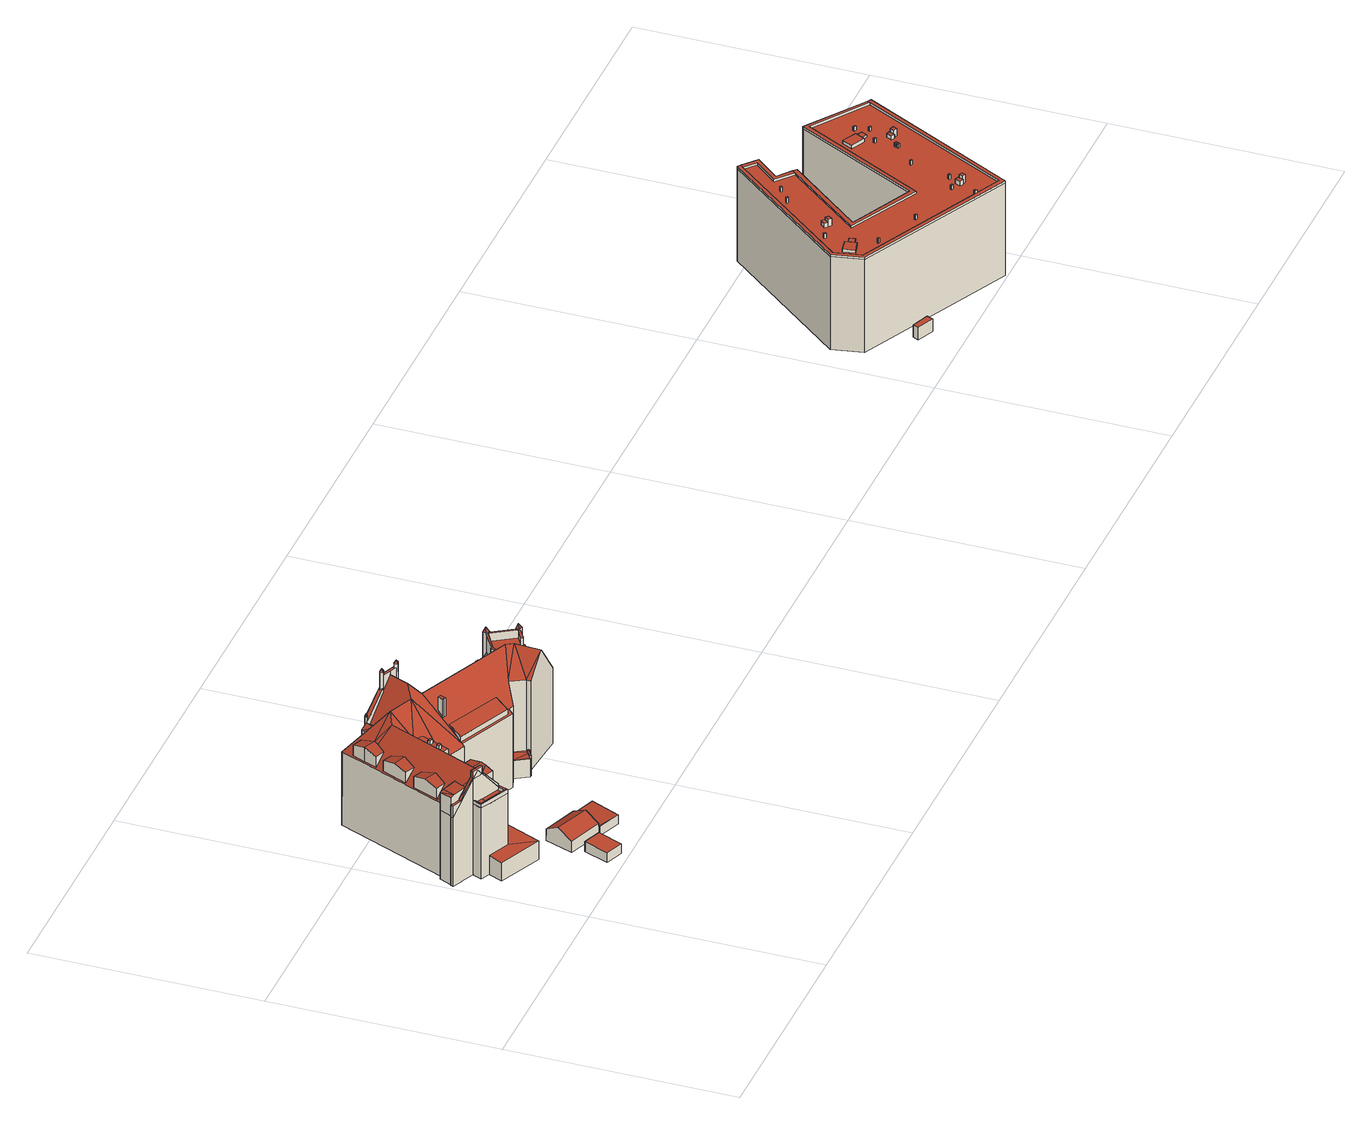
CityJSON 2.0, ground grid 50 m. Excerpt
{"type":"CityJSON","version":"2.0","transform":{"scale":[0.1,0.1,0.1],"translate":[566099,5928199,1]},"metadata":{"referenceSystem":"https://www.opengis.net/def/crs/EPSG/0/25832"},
"CityObjects":{
"building1":{"type":"Building","attributes":{"Grundfläche 2D":"25.325614","Grundhöhe NN":"1.459"},"geometry":[{"type":"Solid","lod":"3","boundaries":[[[[0,1,2,3]],[[4,5,3,2]],[[5,6,0,3]],[[6,7,1,0]],[[7,4,2,1]],[[7,6,5,4]]]],"semantics":{"surfaces":[{"type":"RoofSurface"},{"type":"WallSurface"},{"type":"GroundSurface"}],"values":[[0,1,1,1,1,2]]}}]},
"building2":{"type":"Building","attributes":{"Grundfläche 2D":"91.919680","Grundhöhe NN":"1.664"},"geometry":[{"type":"Solid","lod":"3","boundaries":[[[[8,9,10,11,12]],[[8,12,13]],[[14,15,16,17,18]],[[19,14,18,20]],[[12,21,22,13]],[[8,13,22,23]],[[9,8,23,24]],[[10,9,24,25]],[[20,18,17,26,27]],[[20,27,21,12,19]],[[25,28,16,15,14,19,12,11,10]],[[17,16,28,26]],[[24,23,22,21,27,26,28,25]]]],"semantics":{"surfaces":[{"type":"RoofSurface"},{"type":"WallSurface"},{"type":"GroundSurface"}],"values":[[0,0,0,0,1,1,1,1,1,1,1,1,2]]}}]},
"building3":{"type":"Building","attributes":{"Grundfläche 2D":"1034.009822","Grundhöhe NN":"1.839"},"children":["building3-1","building3-2","building3-3","building3-4","building3-5","building3-6","building3-7","building3-8","building3-9","building3-10","building3-11","building3-12","building3-13","building3-14","building3-15","building3-16","building3-17","building3-18","building3-19","building3-20","building3-21"],"geometry":[{"type":"MultiSurface","lod":"3","boundaries":[[[29,30,31,32,33,34,35,36,37,38,39,40,41,42]],[[43,44,45,46]],[[47,48,45,44,49,50]],[[51,45,52]],[[45,48,52]],[[53,54,55,56,57,52,48,47,58,59,60,61,62,63,64],[65,66,67,68,69],[70,71,72,73,74,75,76,77]],[[78,79,80,81],[82,83,84,85],[86,87,88,89]],[[90,91,92,93,94,95,96]],[[97,98,99,100]],[[101,97,100,102,80,79]],[[103,104,105,100,99,106,107]],[[108,109,104,103,94,93,92,110,106,99,111,112,113]],[[114,115,108]],[[115,109,108]],[[116,117,118,119,114]],[[119,115,114]],[[102,51,52]],[[100,51,102]],[[54,53,55]],[[120,121,122,123,124,125,126,55,53,127,128,129,130,131]],[[132,81,80,102,52,57,56,133,134,135,136,137,138,139,140,141,142,143,144,145,146,147,148,149,150,151]],[[137,149,148,138]],[[152,141,140,139,153]],[[143,142,141,152,154]],[[145,144,143,154,155]],[[156,105,157,158,159]],[[156,159,160,105]],[[161,105,160,159,162,163]],[[164,165,166,167,100,105,161,163,168,169]],[[170,165,164]],[[77,76,75,74,171,172]],[[71,70,77,172,173]],[[67,174,175,68]],[[175,176,69,68]],[[177,178,179]],[[178,180,179]],[[178,181,182,128,127,53,64,183,180]],[[184,185,30,29,115,119,186,187]],[[188,189,187,190,191]],[[29,42,115]],[[192,184,187,189,188,193,194]],[[187,195,196,197,198,191,190]],[[199,200,201]],[[199,202,203,204,205,206,207,200]],[[204,206,205]],[[206,205,204,208,209,210,211,212]],[[213,211,210]],[[214,215,216,217,218]],[[219,220,214]],[[216,215,214,220,221]],[[222,218,217,216,223,224,225]],[[105,226,227,228,157]],[[226,105,104]],[[229,230,227]],[[230,228,227]],[[231,51,167]],[[167,51,100]],[[232,46,45,51,231,61,60]],[[233,63,62]],[[101,234,97]],[[109,115,42,41]],[[104,109,41,40,235,236,237,238,239,240,241,242,243,244,245,226]],[[246,247,248,249,250,251]],[[252,253,254,255,256,257]],[[258,259,260,261,262]],[[259,263,264,260]],[[31,30,185]],[[192,33,32,31,185,184]],[[192,194,34,33]],[[43,232,60,44]],[[60,59,58,50,49,44]],[[47,50,58]],[[43,46,232]],[[132,151,234,101,79,78]],[[132,78,81]],[[138,148,152,153]],[[148,147,154,152]],[[155,154,147,146]],[[146,145,155]],[[138,153,139]],[[107,106,110,91,90,96]],[[110,92,91]],[[96,95,94,103,107]],[[72,173,172,171,73]],[[72,71,173]],[[171,74,73]],[[176,175,174,66,65]],[[65,69,176]],[[174,67,66]],[[120,265,177,179,266]],[[265,267,131,130,129,128,182,181,178,177]],[[63,183,64]],[[266,179,180,183,63,233]],[[229,227,226,268,269]],[[270,271,272,159,158,157,228,230,229,269,273]],[[274,275,276,170,164,169,168,163,162,159,272,277]],[[278,167,166,165,170,276,279]],[[231,167,278,280]],[[233,62,61,231,280,281]],[[266,233,281,282]],[[120,266,282,283]],[[121,120,283,284]],[[122,121,284,285]],[[286,287,125,124,123,122,285,288]],[[209,208,203,202,199,137,136,135,134,55,126,125,287,289,213,210]],[[56,55,133]],[[55,134,133]],[[208,204,203]],[[137,199,201,149]],[[290,150,149,201,258,262,291]],[[151,150,290,292]],[[234,151,292,293]],[[98,97,234,293,294]],[[99,98,294,295]],[[111,99,295,296]],[[112,111,296,297]],[[113,112,297,298]],[[218,108,113,298,299,214]],[[108,218,222,114]],[[223,300,301,118,117,116,114,222,225,224]],[[302,186,119,118,301,303]],[[187,186,302,304]],[[195,187,304,305]],[[196,195,305,306]],[[247,188,307,308]],[[309,198,197,196,306,310]],[[254,251,311,312]],[[191,198,309,313]],[[188,191,313,307]],[[314,249,248,247,308,315]],[[250,249,314,316]],[[251,250,316,311]],[[255,254,312,317]],[[318,243,242,241,319,320]],[[321,257,256,255,317,322]],[[252,257,321,323]],[[245,244,324,325]],[[240,252,323,326]],[[241,240,326,319]],[[244,243,318,324]],[[226,245,325,268]],[[212,211,213,289,327]],[[259,207,206,212,327,328,263]],[[200,207,259,258,201]],[[219,214,299,329]],[[221,220,330,331]],[[220,219,329,330]],[[216,221,331,332]],[[223,216,332,300]],[[264,263,328,333]],[[260,264,333,334]],[[261,260,334,335]],[[335,291,262,261]],[[322,317,312,311,316,314,315,308,307,313,309,310,306,305,304,302,303,301,300,332,331,330,329,299,298,297,296,295,294,293,292,290,291,335,334,333,328,327,289,287,286,288,285,284,283,282,281,280,278,279,276,275,274,277,272,271,270,273,269,268,325,324,318,320,319,326,323,321]]],"semantics":{"surfaces":[{"type":"RoofSurface"},{"type":"WallSurface"},{"type":"GroundSurface"}],"values":[0,0,0,0,0,0,0,0,0,0,0,0,0,0,0,0,0,0,0,0,0,0,0,0,0,0,0,0,0,0,0,0,0,0,0,0,0,0,0,0,0,0,0,0,0,0,0,0,0,0,0,0,0,0,0,0,0,0,0,0,0,0,0,0,0,0,1,1,1,1,1,1,1,1,1,1,1,1,1,1,1,1,1,1,1,1,1,1,1,1,1,1,1,1,1,1,1,1,1,1,1,1,1,1,1,1,1,1,1,1,1,1,1,1,1,1,1,1,1,1,1,1,1,1,1,1,1,1,1,1,1,1,1,1,1,1,1,1,1,1,1,1,1,1,1,1,1,1,1,1,1,1,1,2]}}]},
"building3-1":{"type":"BuildingInstallation","parents":["building3"],"geometry":[{"type":"MultiSurface","lod":"3","boundaries":[[[336,337,338,339,340]],[[341,339,338,337,342,343]],[[344,337,336,340,345,346]],[[337,344,346,347,342]],[[340,339,187,195]],[[340,195,196,346,345]],[[196,197,198,342,347,346]],[[191,348,349,190,187,339,341,343,342,198]]],"semantics":{"surfaces":[{"type":"RoofSurface"},{"type":"WallSurface"}],"values":[0,0,0,0,1,1,1,1]}}]},
"building3-2":{"type":"BuildingInstallation","parents":["building3"],"geometry":[{"type":"MultiSurface","lod":"3","boundaries":[[[350,351,352,353,354,355,356,357,358,359,360,361]],[[159,162,163,168,357,356,355]],[[161,361,360,362]],[[363,351,350,361,161,160,156]]],"semantics":{"surfaces":[{"type":"RoofSurface"},{"type":"WallSurface"}],"values":[0,1,1,1]}}]},
"building3-3":{"type":"BuildingInstallation","parents":["building3"],"geometry":[{"type":"MultiSurface","lod":"3","boundaries":[[[364,365,366,367]],[[364,367,84,83]],[[367,366,85,84]],[[365,364,83,82]],[[366,365,82,85]]],"semantics":{"surfaces":[{"type":"RoofSurface"},{"type":"WallSurface"}],"values":[0,1,1,1,1]}}]},
"building3-4":{"type":"BuildingInstallation","parents":["building3"],"geometry":[{"type":"MultiSurface","lod":"3","boundaries":[[[368,369,370,371,372,373,374,375,376]],[[376,166,377,378,379,369,368]],[[169,164,373,372]]],"semantics":{"surfaces":[{"type":"RoofSurface"},{"type":"WallSurface"}],"values":[0,1,1]}}]},
"building3-5":{"type":"BuildingInstallation","parents":["building3"],"geometry":[{"type":"MultiSurface","lod":"3","boundaries":[[[380,381,382,383,384,385]],[[386,387,383,382,381]],[[388,389,383,387]],[[389,385,384,383]],[[385,244,245,390,381,380]],[[386,381,390,391,392,393,387]],[[242,243,389,388,387,393,241]],[[243,244,385,389]]],"semantics":{"surfaces":[{"type":"RoofSurface"},{"type":"WallSurface"}],"values":[0,0,0,0,1,1,1,1]}}]},
"building3-6":{"type":"BuildingInstallation","parents":["building3"],"geometry":[{"type":"MultiSurface","lod":"3","boundaries":[[[394,395,396,397,398]],[[395,394,399,400]],[[396,395,400,401]],[[397,396,401,402]],[[398,397,402,403]],[[394,398,403,399]]],"semantics":{"surfaces":[{"type":"RoofSurface"},{"type":"WallSurface"}],"values":[0,1,1,1,1,1]}}]},
"building3-7":{"type":"BuildingInstallation","parents":["building3"],"geometry":[{"type":"MultiSurface","lod":"3","boundaries":[[[404,393,392]],[[405,393,404]],[[404,392,391,239]],[[240,241,393,405]]],"semantics":{"surfaces":[{"type":"RoofSurface"},{"type":"WallSurface"}],"values":[0,0,1,1]}}]},
"building3-8":{"type":"BuildingInstallation","parents":["building3"],"geometry":[{"type":"MultiSurface","lod":"3","boundaries":[[[406,407,408]],[[408,407,409]],[[410,411,407,406]],[[409,407,411]],[[254,255,406,408,412]],[[255,256,257,411,410,406]],[[252,413,409,411,257]],[[408,409,413,412]]],"semantics":{"surfaces":[{"type":"RoofSurface"},{"type":"WallSurface"}],"values":[0,0,0,0,1,1,1,1]}}]},
"building3-9":{"type":"BuildingInstallation","parents":["building3"],"geometry":[{"type":"MultiSurface","lod":"3","boundaries":[[[414,415,416,417,418,419,420]],[[421,422,423,416,415,424,425,426]],[[427,414,420,428]],[[429,430,431,432,433]],[[434,435,433,432]],[[436,433,435,437]],[[420,438,439,267,265,440,441,442,428]],[[421,426,443,444,436,445]],[[444,433,436]],[[121,122,441,440]],[[137,446,431,430,447]],[[441,122,123,124,125,415,414,427,428,442]],[[425,424,415,125,126,55,56,133,443,426]],[[133,134,444,443]],[[136,447,430,429,433,444,134,135]],[[432,431,446,448,449,57,450,451,452,423,422,421,445,436,437,435,434]],[[452,416,423]],[[129,453,130,131,267,439,438,420,419,418,417,416,452,54,454]],[[120,121,440,265]]],"semantics":{"surfaces":[{"type":"RoofSurface"},{"type":"WallSurface"}],"values":[0,0,0,0,0,0,0,0,0,1,1,1,1,1,1,1,1,1,1]}}]},
"building3-10":{"type":"BuildingInstallation","parents":["building3"],"geometry":[{"type":"MultiSurface","lod":"3","boundaries":[[[455,456,457,458]],[[455,458,86,89]],[[456,455,89,88]],[[457,456,88,87]],[[458,457,87,86]]],"semantics":{"surfaces":[{"type":"RoofSurface"},{"type":"WallSurface"}],"values":[0,1,1,1,1]}}]},
"building3-11":{"type":"BuildingInstallation","parents":["building3"],"geometry":[{"type":"MultiSurface","lod":"3","boundaries":[[[459,460,461,462,463,464,465,466,467,468,469,470,471,472,473]],[[471,228,157,158,473,472]],[[474,467,466,465,464,463,475,476]],[[474,477,468,467]]],"semantics":{"surfaces":[{"type":"RoofSurface"},{"type":"WallSurface"}],"values":[0,1,1,1]}}]},
"building3-12":{"type":"BuildingInstallation","parents":["building3"],"geometry":[{"type":"MultiSurface","lod":"3","boundaries":[[[478,479,480,481,482]],[[483,478,482,484]],[[485,483,484]],[[481,480,486]],[[481,486,487,484,482]],[[485,484,487]]],"semantics":{"surfaces":[{"type":"RoofSurface"},{"type":"WallSurface"}],"values":[0,0,0,1,1,1]}}]},
"building3-13":{"type":"BuildingInstallation","parents":["building3"],"geometry":[{"type":"MultiSurface","lod":"3","boundaries":[[[488,489,490,491,492]],[[493,494,495,492,491,496]],[[497,498,499,491,490]],[[500,501,491,499,498]],[[502,496,491,501,500]],[[492,503,475,463,462,461,460,490,489,488]],[[460,459,473,498,497,490]],[[158,159,355,500,498,473]],[[355,354,353,496,502,500]],[[353,352,351,363,504,503,492,495,494,493,496]]],"semantics":{"surfaces":[{"type":"RoofSurface"},{"type":"WallSurface"}],"values":[0,0,0,0,0,1,1,1,1,1]}}]},
"building3-14":{"type":"BuildingInstallation","parents":["building3"],"geometry":[{"type":"MultiSurface","lod":"3","boundaries":[[[505,506,507,508]],[[509,507,510]],[[511,507,509]],[[512,510,507,513]],[[508,507,511]],[[513,507,506]],[[372,371,370,506,505,508]],[[359,358,509,510]],[[358,357,511,509]],[[168,169,372,508,511,357]],[[370,369,513,506]],[[379,362,360,359,510,512,513,369]]],"semantics":{"surfaces":[{"type":"RoofSurface"},{"type":"WallSurface"}],"values":[0,0,0,0,0,0,1,1,1,1,1,1]}}]},
"building3-15":{"type":"BuildingInstallation","parents":["building3"],"geometry":[{"type":"MultiSurface","lod":"3","boundaries":[[[514,515,516,517,518,519,520]],[[521,520,519,518,522,523]],[[517,516,524,525,526,518]],[[526,525,523,522,518]],[[247,248,249,516,515,514,520,527,528]],[[516,249,250,525,524]],[[251,529,523,525,250]],[[527,520,521,523,529,530]]],"semantics":{"surfaces":[{"type":"RoofSurface"},{"type":"WallSurface"}],"values":[0,0,0,0,1,1,1,1]}}]},
"building3-16":{"type":"BuildingInstallation","parents":["building3"],"geometry":[{"type":"MultiSurface","lod":"3","boundaries":[[[374,531,532]],[[533,532,531,534]],[[535,531,374]],[[534,531,535]],[[170,165,166,376,532,533,534]],[[373,535,374]],[[376,375,374,532]],[[170,534,535,373,164]]],"semantics":{"surfaces":[{"type":"RoofSurface"},{"type":"WallSurface"}],"values":[0,0,0,0,1,1,1,1]}}]},
"building3-17":{"type":"BuildingInstallation","parents":["building3"],"geometry":[{"type":"MultiSurface","lod":"3","boundaries":[[[536,537,538,539]],[[537,540,541,542,538]],[[537,536,539,543,544]],[[469,545,537,544,546]],[[541,540,537,545,469,547]],[[227,229,539,538]],[[229,230,228,471,544,543,539]],[[471,470,469,546,544]],[[468,477,548,541,547,469]],[[548,549,227,538,542,541]]],"semantics":{"surfaces":[{"type":"RoofSurface"},{"type":"WallSurface"}],"values":[0,0,0,0,0,1,1,1,1,1]}}]},
"building3-18":{"type":"BuildingInstallation","parents":["building3"],"geometry":[{"type":"MultiSurface","lod":"3","boundaries":[[[550,551,349,348,552]],[[552,348,191,188]],[[193,189,190,349,551,550]]],"semantics":{"surfaces":[{"type":"RoofSurface"},{"type":"WallSurface"}],"values":[0,1,1]}}]},
"building3-19":{"type":"BuildingInstallation","parents":["building3"],"geometry":[{"type":"MultiSurface","lod":"3","boundaries":[[[553,554,555]],[[554,553,556,557,558]],[[559,557,556]],[[560,561,559]],[[561,557,559]],[[562,563,560]],[[560,563,561]],[[564,565,562]],[[565,563,562]],[[565,564,566,447,136]],[[213,211,212,556,553,555]],[[560,559,556,212,206,207,564,562]],[[200,201,566,564,207]],[[149,566,201]],[[447,566,149,201,199,137]],[[447,137,199,137]],[[202,567,565,136]],[[565,567,205,563]],[[205,568,569,557,561,563]],[[558,557,569,209]]],"semantics":{"surfaces":[{"type":"RoofSurface"},{"type":"WallSurface"}],"values":[0,0,0,0,0,0,0,0,0,0,1,1,1,1,1,1,1,1,1,1]}}]},
"building3-20":{"type":"BuildingInstallation","parents":["building3"],"geometry":[{"type":"MultiSurface","lod":"3","boundaries":[[[570,571,572,573,574,575,576]],[[220,221,572,571]],[[221,216,573,572]],[[216,223,574,573]],[[224,575,574,223]],[[224,577,578,570,576,575]],[[578,217,215,220,571,570]]],"semantics":{"surfaces":[{"type":"RoofSurface"},{"type":"WallSurface"}],"values":[0,1,1,1,1,1,1]}}]},
"building3-21":{"type":"BuildingInstallation","parents":["building3"],"geometry":[{"type":"MultiSurface","lod":"3","boundaries":[[[579,580,581,582,528,527,530,529,412,413,583,584,585,586,587,588,589,590,591,592]],[[580,579,37,36]],[[194,193,550,552,188,247,528,582,581,35,34]],[[581,580,36,35]],[[254,412,529,251]],[[240,405,404,239,238,585,584,583,413,252]],[[585,238,237,586]],[[586,237,236,235,593,588,587]],[[593,594,595,590,589,588]],[[40,39,591,590,595]],[[592,591,39,38]],[[579,592,38,37]]],"semantics":{"surfaces":[{"type":"RoofSurface"},{"type":"WallSurface"}],"values":[0,1,1,1,1,1,1,1,1,1,1,1]}}]},
"building4":{"type":"Building","attributes":{"Grundfläche 2D":"6.244393","Grundhöhe NN":"2.419"},"geometry":[{"type":"Solid","lod":"3","boundaries":[[[[596,597,598,599]],[[600,601,599,598]],[[601,602,596,599]],[[602,603,597,596]],[[603,600,598,597]],[[603,602,601,600]]]],"semantics":{"surfaces":[{"type":"RoofSurface"},{"type":"WallSurface"},{"type":"GroundSurface"}],"values":[[0,1,1,1,1,2]]}}]},
"building5":{"type":"Building","attributes":{"Grundfläche 2D":"1186.941656","Grundhöhe NN":"2.117"},"children":["building5-1","building5-2","building5-3","building5-4","building5-5","building5-6","building5-7","building5-8","building5-9","building5-10","building5-11","building5-12","building5-13","building5-14","building5-15","building5-16","building5-17","building5-18","building5-19","building5-20","building5-21","building5-22","building5-23","building5-24"],"geometry":[{"type":"MultiSurface","lod":"3","boundaries":[[[604,605,606,607,608,609,610,611,612,613,614,615,616,617]],[[618,619,620,616,615,621,622,623,624,625,626]],[[626,625,627,628,609,608,629,630]],[[631,632,633,634,635,636,637,638,639,640,641,642,643]],[[644,645,611,610]],[[645,646,612,611]],[[646,647,613,612]],[[647,648,614,613]],[[648,649,615,614]],[[616,635,634,617]],[[634,633,604,617]],[[605,632,631,606]],[[631,643,607,606]],[[643,642,608,607]],[[650,644,610,609]],[[649,651,621,615]],[[651,652,622,621]],[[652,653,623,622]],[[653,654,624,623]],[[654,655,625,624]],[[626,639,638,618]],[[619,618,638,637]],[[620,619,637,636]],[[616,620,636,635]],[[629,608,642,641]],[[630,629,641,640]],[[626,630,640,639]],[[655,656,627,625]],[[656,657,628,627]],[[657,650,609,628]],[[658,659,649,648]],[[659,660,651,649]],[[660,661,652,651]],[[661,662,653,652]],[[662,663,654,653]],[[663,664,655,654]],[[664,665,656,655]],[[665,666,657,656]],[[666,667,650,657]],[[667,668,644,650]],[[668,669,645,644]],[[669,670,646,645]],[[670,671,647,646]],[[671,658,648,647]],[[664,663,662,661,660,659,658,671,670,669,668,667,666,665]]],"semantics":{"surfaces":[{"type":"RoofSurface"},{"type":"WallSurface"},{"type":"GroundSurface"}],"values":[0,0,0,0,1,1,1,1,1,1,1,1,1,1,1,1,1,1,1,1,1,1,1,1,1,1,1,1,1,1,1,1,1,1,1,1,1,1,1,1,1,1,1,1,2]}}]},
"building5-1":{"type":"BuildingInstallation","parents":["building5"],"geometry":[{"type":"MultiSurface","lod":"3","boundaries":[[[672,673,674,675]],[[675,674,676,677]],[[672,675,677,678]],[[673,672,678,679]],[[674,673,679,676]]],"semantics":{"surfaces":[{"type":"RoofSurface"},{"type":"WallSurface"}],"values":[0,1,1,1,1]}}]},
"building5-2":{"type":"BuildingInstallation","parents":["building5"],"geometry":[{"type":"MultiSurface","lod":"3","boundaries":[[[680,681,682,683]],[[684,685,683,682]],[[686,680,683,685,687]],[[686,688,681,680]],[[689,684,682,681,688]]],"semantics":{"surfaces":[{"type":"RoofSurface"},{"type":"WallSurface"}],"values":[0,1,1,1,1]}}]},
"building5-3":{"type":"BuildingInstallation","parents":["building5"],"geometry":[{"type":"MultiSurface","lod":"3","boundaries":[[[690,691,692,693]],[[694,695,691,690]],[[695,696,692,691]],[[696,697,693,692]],[[697,694,690,693]]],"semantics":{"surfaces":[{"type":"RoofSurface"},{"type":"WallSurface"}],"values":[0,1,1,1,1]}}]},
"building5-4":{"type":"BuildingInstallation","parents":["building5"],"geometry":[{"type":"MultiSurface","lod":"3","boundaries":[[[698,699,700,701]],[[702,703,701,700]],[[703,704,698,701]],[[699,698,704,705]],[[700,699,705,702]]],"semantics":{"surfaces":[{"type":"RoofSurface"},{"type":"WallSurface"}],"values":[0,1,1,1,1]}}]},
"building5-5":{"type":"BuildingInstallation","parents":["building5"],"geometry":[{"type":"MultiSurface","lod":"3","boundaries":[[[706,707,708,709]],[[605,604,708,707]],[[710,709,708,604,633]],[[710,711,706,709]],[[632,605,707,706,711]]],"semantics":{"surfaces":[{"type":"RoofSurface"},{"type":"WallSurface"}],"values":[0,1,1,1,1]}}]},
"building5-6":{"type":"BuildingInstallation","parents":["building5"],"geometry":[{"type":"MultiSurface","lod":"3","boundaries":[[[712,685,684,713,714,715]],[[687,685,712,716]],[[689,717,713,684]],[[717,718,714,713]],[[718,719,715,714]],[[719,716,712,715]]],"semantics":{"surfaces":[{"type":"RoofSurface"},{"type":"WallSurface"}],"values":[0,1,1,1,1,1]}}]},
"building5-7":{"type":"BuildingInstallation","parents":["building5"],"geometry":[{"type":"MultiSurface","lod":"3","boundaries":[[[720,721,722,723]],[[722,721,724,725]],[[723,722,725,726]],[[720,723,726,727]],[[721,720,727,724]]],"semantics":{"surfaces":[{"type":"RoofSurface"},{"type":"WallSurface"}],"values":[0,1,1,1,1]}}]},
"building5-8":{"type":"BuildingInstallation","parents":["building5"],"geometry":[{"type":"MultiSurface","lod":"3","boundaries":[[[728,729,730,731]],[[731,730,732,733]],[[728,731,733,734]],[[729,728,734,735]],[[730,729,735,732]]],"semantics":{"surfaces":[{"type":"RoofSurface"},{"type":"WallSurface"}],"values":[0,1,1,1,1]}}]},
"building5-9":{"type":"BuildingInstallation","parents":["building5"],"geometry":[{"type":"MultiSurface","lod":"3","boundaries":[[[736,737,738,739]],[[740,741,736,739]],[[741,742,737,736]],[[742,743,738,737]],[[743,740,739,738]]],"semantics":{"surfaces":[{"type":"RoofSurface"},{"type":"WallSurface"}],"values":[0,1,1,1,1]}}]},
"building5-10":{"type":"BuildingInstallation","parents":["building5"],"geometry":[{"type":"MultiSurface","lod":"3","boundaries":[[[744,745,746,747,748]],[[745,749,750,746]],[[750,751,747,746]],[[751,752,748,747]],[[752,753,744,748]]],"semantics":{"surfaces":[{"type":"RoofSurface"},{"type":"WallSurface"}],"values":[0,1,1,1,1]}}]},
"building5-11":{"type":"BuildingInstallation","parents":["building5"],"geometry":[{"type":"MultiSurface","lod":"3","boundaries":[[[754,755,756,757]],[[757,756,758,759]],[[754,757,759,760]],[[755,754,760,761]],[[756,755,761,758]]],"semantics":{"surfaces":[{"type":"RoofSurface"},{"type":"WallSurface"}],"values":[0,1,1,1,1]}}]},
"building5-12":{"type":"BuildingInstallation","parents":["building5"],"geometry":[{"type":"MultiSurface","lod":"3","boundaries":[[[762,763,764,765]],[[765,764,766,767]],[[762,765,767,768]],[[763,762,768,769]],[[764,763,769,766]]],"semantics":{"surfaces":[{"type":"RoofSurface"},{"type":"WallSurface"}],"values":[0,1,1,1,1]}}]},
"building5-13":{"type":"BuildingInstallation","parents":["building5"],"geometry":[{"type":"MultiSurface","lod":"3","boundaries":[[[770,771,772,773]],[[745,744,773,772]],[[774,770,773,744,753]],[[774,775,771,770]],[[749,745,772,771,775]]],"semantics":{"surfaces":[{"type":"RoofSurface"},{"type":"WallSurface"}],"values":[0,1,1,1,1]}}]},
"building5-14":{"type":"BuildingInstallation","parents":["building5"],"geometry":[{"type":"MultiSurface","lod":"3","boundaries":[[[776,777,778,779]],[[779,778,780,781]],[[776,779,781,782]],[[777,776,782,783]],[[778,777,783,780]]],"semantics":{"surfaces":[{"type":"RoofSurface"},{"type":"WallSurface"}],"values":[0,1,1,1,1]}}]},
"building5-15":{"type":"BuildingInstallation","parents":["building5"],"geometry":[{"type":"MultiSurface","lod":"3","boundaries":[[[784,785,786,787]],[[787,786,788,789]],[[784,787,789,790]],[[785,784,790,791]],[[786,785,791,788]]],"semantics":{"surfaces":[{"type":"RoofSurface"},{"type":"WallSurface"}],"values":[0,1,1,1,1]}}]},
"building5-16":{"type":"BuildingInstallation","parents":["building5"],"geometry":[{"type":"MultiSurface","lod":"3","boundaries":[[[792,793,794,795]],[[795,794,796,797]],[[792,795,797,798]],[[793,792,798,799]],[[794,793,799,796]]],"semantics":{"surfaces":[{"type":"RoofSurface"},{"type":"WallSurface"}],"values":[0,1,1,1,1]}}]},
"building5-17":{"type":"BuildingInstallation","parents":["building5"],"geometry":[{"type":"MultiSurface","lod":"3","boundaries":[[[800,801,802,803]],[[803,802,804,805]],[[800,803,805,806]],[[801,800,806,807]],[[802,801,807,804]]],"semantics":{"surfaces":[{"type":"RoofSurface"},{"type":"WallSurface"}],"values":[0,1,1,1,1]}}]},
"building5-18":{"type":"BuildingInstallation","parents":["building5"],"geometry":[{"type":"MultiSurface","lod":"3","boundaries":[[[808,809,810,811]],[[811,810,812,813]],[[808,811,813,814]],[[809,808,814,815]],[[810,809,815,812]]],"semantics":{"surfaces":[{"type":"RoofSurface"},{"type":"WallSurface"}],"values":[0,1,1,1,1]}}]},
"building5-19":{"type":"BuildingInstallation","parents":["building5"],"geometry":[{"type":"MultiSurface","lod":"3","boundaries":[[[816,817,818,819]],[[819,818,820,821]],[[816,819,821,822]],[[817,816,822,823]],[[818,817,823,820]]],"semantics":{"surfaces":[{"type":"RoofSurface"},{"type":"WallSurface"}],"values":[0,1,1,1,1]}}]},
"building5-20":{"type":"BuildingInstallation","parents":["building5"],"geometry":[{"type":"MultiSurface","lod":"3","boundaries":[[[824,825,826,827]],[[827,826,828,829]],[[824,827,829,830]],[[825,824,830,831]],[[826,825,831,828]]],"semantics":{"surfaces":[{"type":"RoofSurface"},{"type":"WallSurface"}],"values":[0,1,1,1,1]}}]},
"building5-21":{"type":"BuildingInstallation","parents":["building5"],"geometry":[{"type":"MultiSurface","lod":"3","boundaries":[[[832,833,834,835]],[[836,837,835,834]],[[838,832,835,837,839]],[[838,840,833,832]],[[841,836,834,833,840]]],"semantics":{"surfaces":[{"type":"RoofSurface"},{"type":"WallSurface"}],"values":[0,1,1,1,1]}}]},
"building5-22":{"type":"BuildingInstallation","parents":["building5"],"geometry":[{"type":"MultiSurface","lod":"3","boundaries":[[[842,843,844,845]],[[845,844,846,847]],[[842,845,847,848]],[[843,842,848,849]],[[844,843,849,846]]],"semantics":{"surfaces":[{"type":"RoofSurface"},{"type":"WallSurface"}],"values":[0,1,1,1,1]}}]},
"building5-23":{"type":"BuildingInstallation","parents":["building5"],"geometry":[{"type":"MultiSurface","lod":"3","boundaries":[[[850,851,852,853,854]],[[855,853,852,851,856,857]],[[854,853,855,858]],[[850,854,858,859]],[[851,850,859,856]]],"semantics":{"surfaces":[{"type":"RoofSurface"},{"type":"WallSurface"}],"values":[0,1,1,1,1]}}]},
"building5-24":{"type":"BuildingInstallation","parents":["building5"],"geometry":[{"type":"MultiSurface","lod":"3","boundaries":[[[860,837,836,861,862,863]],[[836,841,864,861]],[[864,865,862,861]],[[865,866,863,862]],[[866,867,860,863]],[[867,839,837,860]]],"semantics":{"surfaces":[{"type":"RoofSurface"},{"type":"WallSurface"}],"values":[0,1,1,1,1,1]}}]}
},
"vertices":[
[196,32,28],[236,17,28],[257,72,29],[217,87,29],[257,72,5],[217,87,5],[196,32,5],[236,17,5],
[330,58,28],[353,121,32],[302,140,32],[292,113,30],[280,81,28],[279,77,28],[292,113,51],[302,140,36],[304,143,34],[226,172,34],[215,142,51],[280,81,34],[202,109,34],[280,81,7],[279,77,7],[330,58,7],[353,121,7],[302,140,7],[226,172,7],[202,109,7],[304,143,7],
[524,332,232],[523,321,232],[529,321,232],[538,327,232],[549,335,232],[548,337,232],[546,337,232],[544,341,232],[568,355,232],[536,407,232],[493,381,232],[492,380,232],[506,375,232],[524,342,232],[129,543,210],[117,515,218],[145,503,218],[151,534,210],[126,477,210],[140,495,216],[117,514,218],[105,486,210],[186,486,267],[165,475,251],[54,286,220],[59,273,230],[61,265,236],[73,260,251],[76,266,251],[105,486,185],[117,514,185],[117,515,185],[115,516,182],[39,336,182],[46,311,201],[63,305,220],[41,335,185],[65,392,184],[86,383,210],[81,352,218],[62,326,210],[99,409,212],[95,402,210],[73,412,185],[98,468,185],[119,459,210],[114,434,217],[114,432,217],[113,428,218],[171,358,217],[197,422,217],[178,432,217],[150,367,217],[167,371,217],[161,373,217],[164,380,217],[170,377,217],[173,402,217],[180,399,217],[178,393,217],[171,396,217],[246,359,198],[369,305,198],[382,334,212],[261,387,213],[258,388,213],[248,364,201],[245,359,198],[189,374,178],[243,351,179],[245,355,182],[243,462,267],[185,394,192],[178,433,217],[248,364,190],[270,450,265],[265,478,286],[246,359,186],[245,359,186],[430,326,222],[491,354,265],[369,305,186],[378,298,183],[382,307,191],[393,302,191],[449,295,220],[500,339,265],[449,291,220],[449,287,220],[449,284,220],[497,281,265],[11,293,173],[10,294,171],[7,288,171],[28,279,197],[29,279,197],[60,266,235],[60,265,235],[54,285,220],[51,277,220],[31,285,197],[29,286,194],[19,290,182],[171,358,191],[85,255,235],[86,255,235],[86,254,234],[126,238,184],[128,237,182],[134,251,181],[110,261,212],[110,264,213],[110,265,213],[116,291,219],[116,292,219],[118,295,218],[133,316,212],[158,306,181],[146,279,181],[142,269,181],[130,236,178],[184,362,178],[174,367,191],[142,269,217],[134,251,212],[146,279,219],[158,306,212],[298,515,263],[310,517,249],[306,519,255],[303,520,260],[298,515,264],[283,521,286],[300,521,265],[286,527,286],[228,551,195],[223,551,188],[220,546,188],[217,537,189],[269,534,259],[264,536,251],[223,553,188],[98,468,210],[85,439,218],[73,412,210],[65,392,210],[53,363,218],[41,335,210],[11,293,215],[19,290,218],[23,321,215],[31,318,218],[29,286,219],[31,285,219],[46,311,219],[538,327,211],[529,321,223],[553,277,188],[556,322,187],[562,346,181],[560,338,183],[560,325,182],[562,326,179],[549,335,197],[560,345,184],[548,337,200],[560,315,180],[568,320,170],[565,324,174],[563,327,177],[128,237,175],[123,218,175],[130,236,175],[126,238,175],[86,254,176],[86,255,176],[74,240,176],[72,236,176],[121,215,175],[85,255,176],[64,264,177],[61,265,177],[53,249,177],[52,245,177],[60,265,177],[406,311,51],[441,289,52],[444,287,52],[443,290,52],[430,326,52],[425,278,51],[428,280,51],[429,277,51],[449,295,52],[449,287,52],[449,290,52],[449,291,52],[341,482,188],[347,496,188],[343,503,196],[349,501,188],[344,503,196],[138,570,182],[129,543,185],[31,318,182],[179,378,192],[488,382,232],[489,383,231],[490,385,228],[493,384,227],[527,406,182],[529,407,180],[508,415,181],[506,419,177],[505,422,174],[497,419,182],[498,415,186],[575,354,159],[571,352,166],[572,352,165],[577,350,160],[579,359,150],[570,361,160],[534,410,172],[538,413,164],[542,406,163],[545,416,154],[540,417,159],[536,418,163],[130,236,53],[121,215,53],[156,162,52],[198,259,52],[149,280,53],[72,236,53],[58,204,52],[11,293,199],[23,321,173],[19,290,200],[341,482,8],[349,501,8],[343,503,8],[306,519,8],[303,520,8],[344,503,8],[269,534,8],[264,536,8],[223,553,8],[300,521,8],[217,537,8],[223,551,8],[138,570,8],[31,318,8],[23,321,8],[11,293,8],[10,294,8],[7,288,8],[29,279,8],[60,266,8],[28,279,8],[60,265,8],[184,362,8],[149,280,8],[174,367,8],[179,378,8],[243,351,8],[245,355,8],[378,298,8],[382,307,8],[393,302,8],[406,311,8],[449,287,8],[449,284,8],[553,277,8],[497,281,8],[556,322,8],[560,315,8],[568,320,8],[562,346,8],[571,352,8],[563,327,8],[565,324,8],[570,361,8],[542,406,8],[562,326,8],[577,350,8],[572,352,8],[579,359,8],[545,416,8],[505,422,8],[508,415,8],[506,419,8],[536,418,8],[540,417,8],[534,410,8],[497,419,8],[498,415,8],[529,407,8],[52,245,8],[72,236,8],[425,278,8],[428,280,8],[429,277,8],[444,287,8],[58,204,8],[156,162,8],[198,259,8],
[562,321,206],[562,322,208],[561,322,206],[556,322,200],[560,315,200],[560,325,200],[563,327,200],[562,326,200],[562,322,207],[564,318,200],[568,320,200],[565,324,200],[562,326,196],[560,325,196],
[298,515,293],[300,514,293],[299,516,293],[298,518,293],[302,520,293],[303,520,293],[300,521,293],[269,534,293],[270,531,293],[270,530,293],[265,529,293],[283,521,293],[265,529,257],[300,514,260],
[161,373,227],[167,371,227],[170,377,227],[164,380,227],
[222,545,209],[263,528,265],[260,535,261],[261,535,262],[264,536,265],[228,551,217],[228,549,218],[225,548,214],[220,546,208],[222,545,191],[243,537,223],[263,528,255],
[498,415,200],[500,412,200],[502,416,205],[503,417,206],[501,418,205],[497,419,200],[506,414,200],[508,415,200],[506,419,200],[505,422,200],[500,412,190],[506,414,183],[506,414,194],[508,415,194],
[266,414,268],[261,402,268],[264,401,268],[268,399,268],[273,411,268],[266,414,235],[261,402,224],[264,401,224],[268,399,224],[273,411,235],
[527,406,210],[529,407,210],
[545,416,252],[539,413,263],[542,406,252],[534,410,252],[540,417,252],[536,418,252],[542,406,250],[534,410,250],
[49,270,225],[60,266,239],[62,271,239],[59,273,234],[58,273,234],[58,273,233],[31,285,201],[63,271,253],[63,271,246],[62,271,241],[60,265,244],[61,265,251],[61,265,253],[29,279,201],[28,279,201],[126,238,191],[128,237,189],[130,242,189],[94,258,232],[86,254,238],[93,258,232],[89,260,238],[88,260,253],[88,260,249],[29,285,201],[29,286,201],[10,294,199],[7,288,199],[16,284,200],[85,255,253],[86,255,253],[76,266,253],[130,242,182],[128,237,184],[89,260,234],[88,260,235],[63,271,236],[63,271,235],[62,271,235],[29,285,195],[58,273,229],
[171,396,227],[178,393,227],[180,399,227],[173,402,227],
[308,515,259],[309,514,258],[308,514,259],[304,512,263],[303,512,265],[303,511,265],[307,510,260],[338,496,220],[340,495,217],[341,497,216],[340,501,218],[342,502,215],[343,503,214],[310,517,257],[306,519,262],[340,495,196],[303,512,255],[322,503,225],[341,497,196],
[193,523,217],[208,525,208],[209,525,207],[214,537,207],[201,542,217],[190,526,215],[190,547,207],[184,534,207],[214,537,191],[190,547,188],
[303,512,302],[308,514,302],[309,514,302],[303,516,309],[301,511,302],[299,516,302],[300,514,302],[300,513,302],[298,518,302],[308,515,302],[306,519,302],[305,518,305],[303,520,302],[303,518,305],[302,520,302],[301,511,257],[300,513,259],
[261,535,302],[260,535,302],[265,532,309],[264,536,302],[270,531,302],[270,530,302],[269,534,302],[265,529,302],[263,528,302],
[571,352,252],[572,352,252],[577,350,252],[573,356,262],[573,357,263],[572,356,262],[568,353,252],[569,358,252],[572,358,260],[570,361,252],[578,355,252],[579,359,252],[574,357,262],[568,353,250],[571,352,250],[570,361,250],[569,358,250],
[224,550,224],[220,546,218],[223,551,218],[223,553,218],[228,551,218],
[346,500,222],[345,499,224],[347,496,218],[349,501,218],[345,498,224],[342,494,218],[344,495,218],[344,503,218],[343,503,218],[342,500,221],[342,502,218],[341,497,218],[342,494,192],[344,495,191],
[560,345,214],[560,338,207],[562,346,214],
[53,249,185],[61,265,185],[60,265,185],[52,245,185],[57,247,184],[64,264,184],[55,244,185],[72,236,185],[73,240,184],[117,217,184],[74,240,184],[121,215,184],[118,221,184],[130,236,184],[118,221,175],[73,240,176],[57,247,177],
[444,291,56],[428,280,56],[429,277,56],[444,287,56],[449,287,56],[449,290,56],[448,290,56],[448,290,52],[444,291,52],
[568,355,250],[544,341,250],[546,337,250],[548,337,250],[529,407,250],[527,406,250],[493,384,250],[490,385,250],[489,383,250],[484,371,250],[487,370,250],[487,369,250],[493,381,250],[536,407,250],[484,371,248],[487,370,249],[487,369,249],
[2139,84,43],[2177,68,43],[2183,82,43],[2144,97,43],[2183,82,14],[2144,97,14],[2139,84,14],[2177,68,14],
[2358,40,237],[2353,42,237],[2072,176,237],[2060,236,237],[2283,506,237],[2289,513,237],[2283,518,237],[2051,238,237],[2065,170,237],[2416,2,237],[2596,350,237],[2588,355,237],[2585,349,237],[2413,14,237],[2161,233,237],[2320,155,237],[2464,432,237],[2460,444,237],[2317,167,237],[2174,235,237],[2313,403,237],[2306,409,237],[2300,402,237],[2276,434,237],[2320,486,237],[2307,485,237],[2263,434,237],[2072,176,232],[2353,42,232],[2358,40,232],[2413,14,232],[2585,349,232],[2464,432,232],[2320,155,232],[2161,233,232],[2300,402,232],[2263,434,232],[2307,485,232],[2283,506,232],[2060,236,232],[2283,518,232],[2051,238,232],[2065,170,232],[2416,2,232],[2596,350,232],[2588,355,232],[2289,513,232],[2460,444,232],[2317,167,232],[2174,235,232],[2313,403,232],[2306,409,232],[2276,434,232],[2320,486,232],[2596,350,11],[2588,355,11],[2460,444,11],[2317,167,11],[2174,235,11],[2313,403,11],[2306,409,11],[2276,434,11],[2320,486,11],[2289,513,11],[2283,518,11],[2051,238,11],[2065,170,11],[2416,2,11],
[2500,315,241],[2502,318,241],[2498,320,241],[2496,316,241],[2498,320,232],[2496,316,232],[2500,315,232],[2502,318,232],
[2499,261,250],[2503,269,250],[2495,273,250],[2491,264,250],[2495,273,241],[2491,264,241],[2499,261,232],[2491,264,232],[2503,269,232],[2495,273,232],
[2437,352,240],[2426,329,240],[2457,314,240],[2468,336,240],[2437,352,232],[2426,329,232],[2457,314,232],[2468,336,232],
[2361,91,242],[2362,95,242],[2358,97,242],[2356,93,242],[2358,97,232],[2356,93,232],[2361,91,232],[2362,95,232],
[2355,46,243],[2353,42,243],[2358,40,243],[2359,44,243],[2359,44,232],[2355,46,232],
[2490,262,241],[2496,275,241],[2488,278,241],[2483,266,241],[2490,262,232],[2496,275,232],[2488,278,232],[2483,266,232],
[2391,114,242],[2389,110,242],[2393,108,242],[2395,112,242],[2389,110,232],[2393,108,232],[2395,112,232],[2391,114,232],
[2491,343,242],[2492,347,242],[2488,349,242],[2486,345,242],[2488,349,232],[2486,345,232],[2491,343,232],[2492,347,232],
[2075,221,239],[2080,195,239],[2107,201,239],[2102,226,239],[2102,226,232],[2075,221,232],[2080,195,232],[2107,201,232],
[2149,279,243],[2156,286,243],[2157,288,243],[2151,293,243],[2143,284,243],[2156,286,232],[2157,288,232],[2151,293,232],[2143,284,232],[2149,279,232],
[2415,197,242],[2417,200,242],[2413,202,242],[2411,199,242],[2413,202,232],[2411,199,232],[2415,197,232],[2417,200,232],
[2110,268,243],[2113,271,243],[2110,274,243],[2107,271,243],[2110,274,232],[2107,271,232],[2110,268,232],[2113,271,232],
[2156,273,249],[2162,281,249],[2156,286,249],[2149,279,249],[2156,273,232],[2162,281,232],
[2460,293,242],[2464,291,242],[2466,295,242],[2462,297,242],[2466,295,232],[2462,297,232],[2460,293,232],[2464,291,232],
[2128,165,243],[2131,163,243],[2133,166,243],[2130,168,243],[2133,166,232],[2130,168,232],[2128,165,232],[2131,163,232],
[2203,381,244],[2206,384,244],[2203,387,244],[2200,383,244],[2203,387,232],[2200,383,232],[2203,381,232],[2206,384,232],
[2462,321,237],[2475,315,237],[2482,328,237],[2469,335,237],[2482,328,232],[2469,335,232],[2462,321,232],[2475,315,232],
[2236,122,243],[2237,125,243],[2233,127,243],[2231,123,243],[2233,127,232],[2231,123,232],[2236,122,232],[2237,125,232],
[2108,221,236],[2110,208,236],[2123,210,236],[2121,223,236],[2123,210,232],[2121,223,232],[2108,221,232],[2110,208,232],
[2237,406,243],[2239,409,243],[2236,411,243],[2233,408,243],[2236,411,232],[2233,408,232],[2237,406,232],[2239,409,232],
[2391,77,251],[2394,85,251],[2387,88,251],[2384,80,251],[2387,88,243],[2384,80,243],[2391,77,232],[2384,80,232],[2394,85,232],[2387,88,232],
[2466,250,242],[2462,252,242],[2460,248,242],[2464,246,242],[2460,248,232],[2464,246,232],[2466,250,232],[2462,252,232],
[2462,241,242],[2464,245,242],[2463,245,242],[2460,247,242],[2458,243,242],[2460,247,232],[2464,245,232],[2463,245,232],[2458,243,232],[2462,241,232],
[2383,78,243],[2388,91,243],[2380,94,243],[2375,82,243],[2388,91,232],[2380,94,232],[2375,82,232],[2383,78,232]
]}
